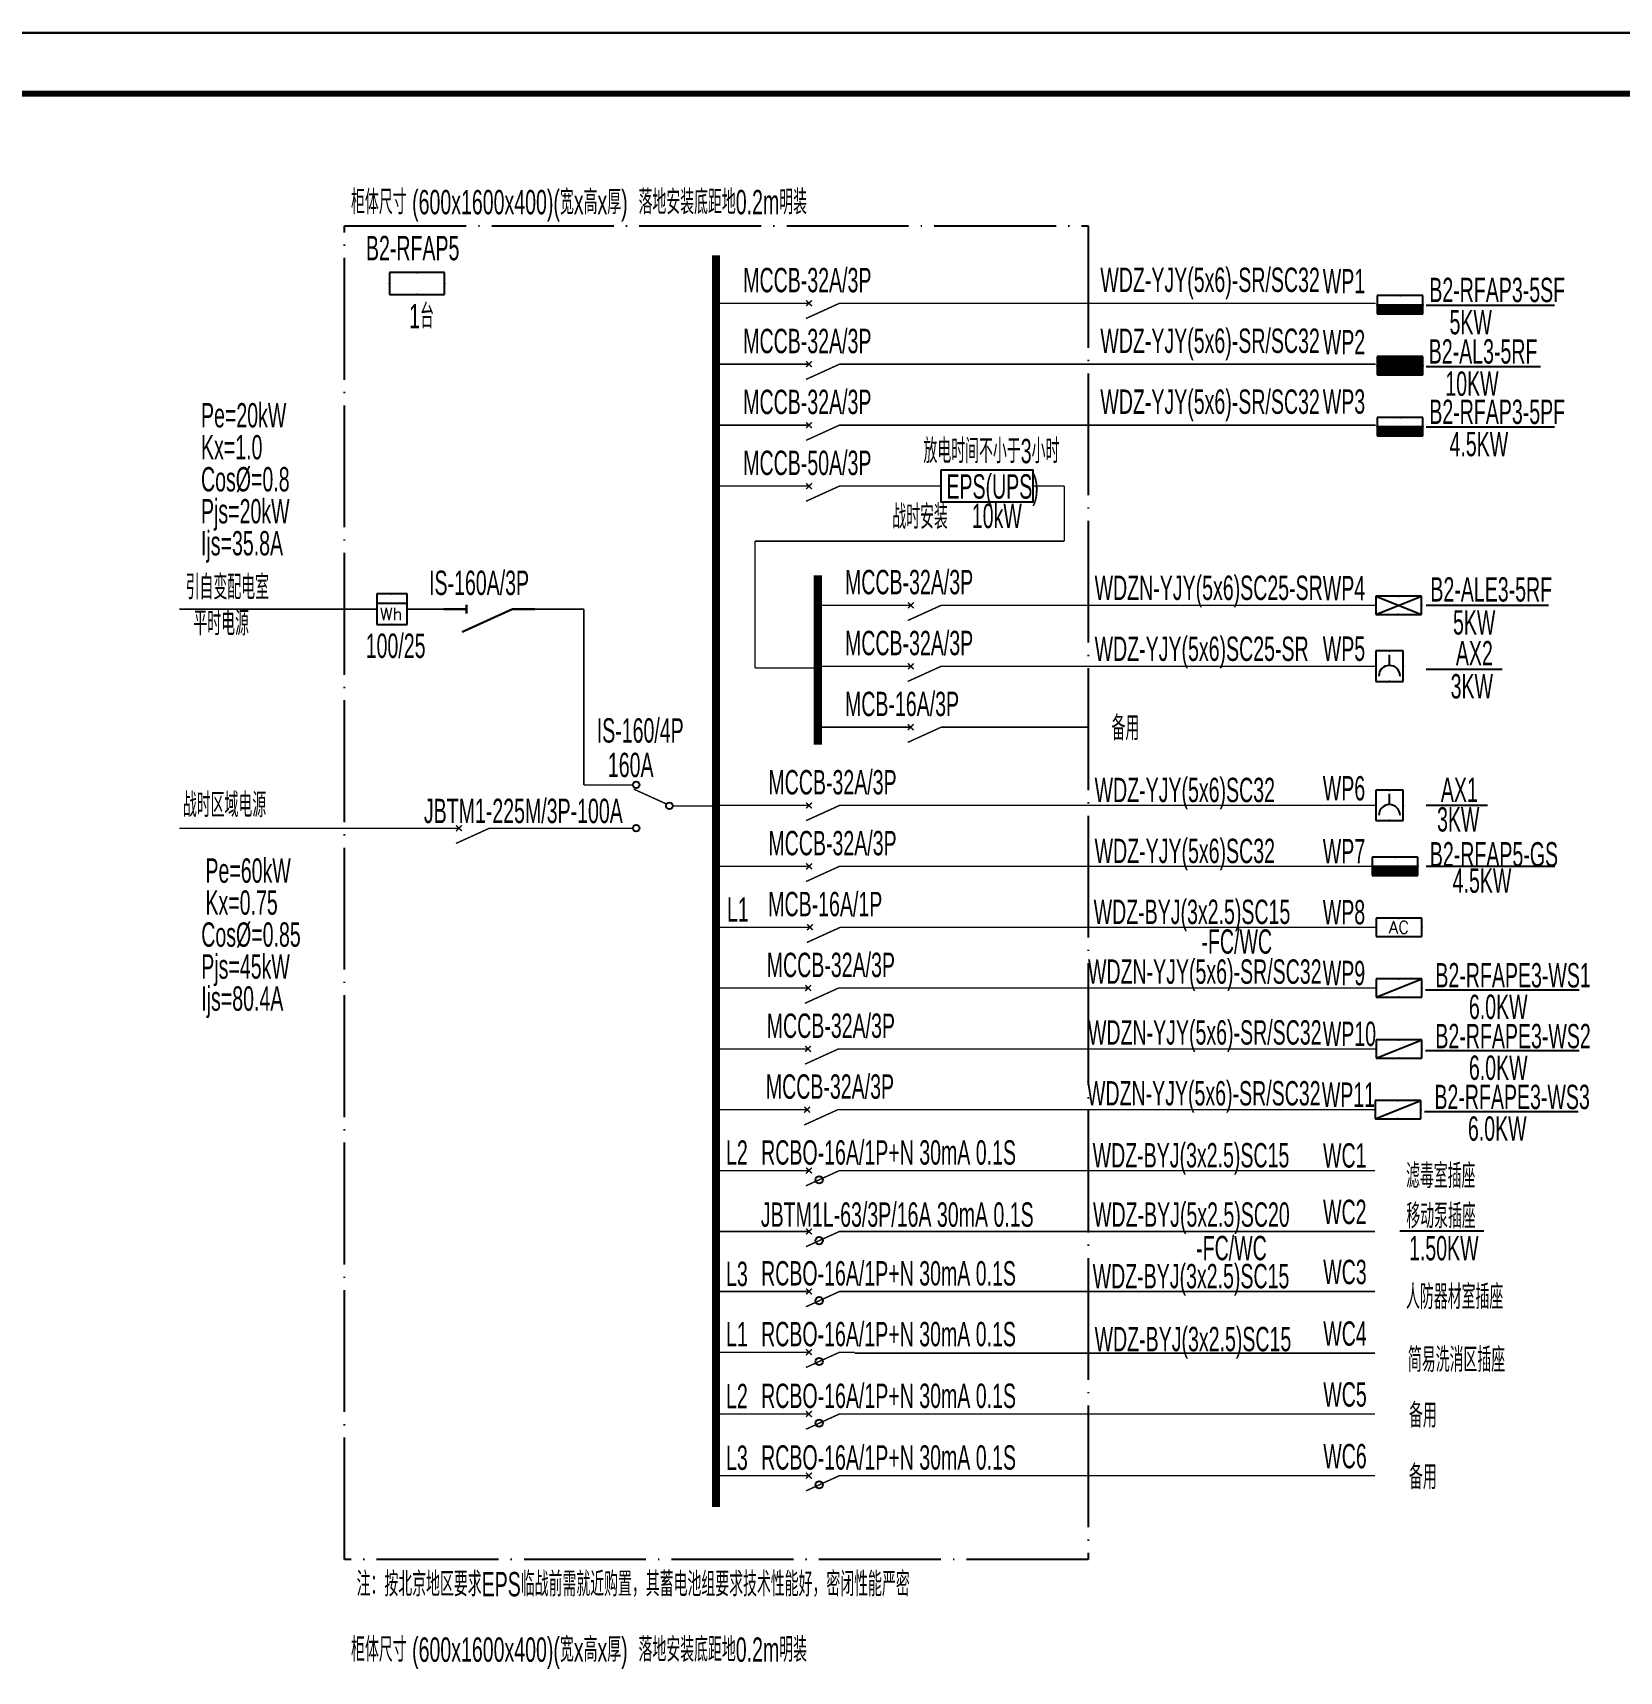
# Model space of a CAD drawing. Extents: x 776418 to 2076422, y -1170708 to 498544.
# Drawn here: x 944640 to 970677, y -841644 to -814752 of the extents above; entities that cross this region are included whole.
import ezdxf
from ezdxf.enums import TextEntityAlignment as Align

# ---------------------------------------------------------------- set-up
doc = ezdxf.new("R2010")
doc.units = 0
doc.header["$LTSCALE"] = 1000
doc.header["$MEASUREMENT"] = 0
doc.linetypes.add('DOTE', pattern=[2.42, 2, -0.2, 0.02, -0.2])
doc.layers.get('0').update_dxf_attribs({"linetype": 'CONTINUOUS'})
for name, color, linetype in [('D-TEXT', 7, 'CONTINUOUS'), ('DIM-动力', 3, 'CONTINUOUS'), ('ELEMENT', 3, 'CONTINUOUS'), ('EQUIP-动力', 3, 'CONTINUOUS'), ('EQUIP-插座', 3, 'CONTINUOUS'), ('EQUIP-照明', 3, 'CONTINUOUS'), ('EQUIP-箱柜', 3, 'CONTINUOUS'), ('TEL_TEXT', 3, 'CONTINUOUS'), ('TEL_TITLE', 7, 'CONTINUOUS'), ('WIRE-母线', 6, 'CONTINUOUS'), ('WIRE-系统', 4, 'CONTINUOUS'), ('WIRE-通讯', 4, 'CONTINUOUS')]:
    doc.layers.add(name, color=color, linetype=linetype)
doc.styles.add('_JD', font='ros.shx', dxfattribs={"width": 0.8, "bigfont": 'JD.shx'})
doc.styles.add('_TCH_LABEL', font='COMPLEX', dxfattribs={"bigfont": 'GBCBIG'})
doc.styles.add('_TEL_DIM', font='SIMPLEX', dxfattribs={"width": 0.7, "height": 3.5, "bigfont": 'HZTXT'})
doc.styles.get("Standard").update_dxf_attribs({"font": 'gbenor.shx', "bigfont": 'gbcbig.shx'})

# ---------------------------------------------------------------- blocks, each defined once
blk = doc.blocks.new('$element$00000497')
at = {"const_width": 0.0233}
for points in [[(0, 0), (0, -0.25)], [(0, -1), (0, -0.75), (-0.25, -0.2)], [(-0.047, -0.297), (0.047, -0.203)], [(-0.047, -0.203), (0.047, -0.297)]]:
    blk.add_lwpolyline(points, dxfattribs=at)
at = {"flags": 9}
blk.add_attdef('S', (0, 0), '', height=0.00000667, dxfattribs=at)
blk = doc.blocks.new('*X12')
at = {"color": 0}
for p, q in [((-250, 33), (-183, 100)), ((-250, 68), (-218, 100)), ((-247, 0), (-147, 100)), ((-212, 0), (-112, 100)), ((-177, 0), (-77, 100)), ((-141, 0), (-41, 100)), ((-106, 0), (-6, 100)), ((-71, 0), (29, 100)), ((-35, 0), (65, 100)), ((0, 0), (100, 100)), ((35, 0), (135, 100)), ((71, 0), (171, 100)), ((106, 0), (206, 100)), ((141, 0), (241, 100)), ((177, 0), (250, 73)), ((212, 0), (250, 38)), ((247, 0), (250, 3))]:
    blk.add_line(p, q, dxfattribs=at)
blk = doc.blocks.new('$equip$00001414')
for p, q in [((0.75, 0.6), (-0.75, 0.6)), ((-0.75, 0.6), (-0.75, 0)), ((0.75, 0), (0.75, 0.6)), ((-0.75, 0.3), (0.75, 0.3)), ((-0.75, 0), (0.75, 0))]:
    blk.add_line(p, q)
at = {"const_width": 0.3}
blk.add_lwpolyline([(-0.75, 0.15), (0.75, 0.15)], dxfattribs=at)
for p in [(0, 0.6), (-0.75, 0.3), (0, 0), (0.75, 0.3)]:
    blk.add_point(p)
at = {"xscale": 0.00300000000061118, "yscale": 0.00300000000061118, "zscale": 0.00300000000061118}
blk.add_blockref('*X12', (0, 0), dxfattribs=at)
at = {"style": '_TCH_LABEL', "flags": 9}
blk.add_attdef('A', (0, 0), '', height=0.00002, dxfattribs=at)
blk = doc.blocks.new('*X1')
at = {"color": 0}
for p, q in [((-250, 33), (-83, 200)), ((-250, 68), (-118, 200)), ((-250, 104), (-154, 200)), ((-250, 139), (-189, 200)), ((-250, 174), (-224, 200)), ((-247, 0), (-47, 200)), ((-212, 0), (-12, 200)), ((-177, 0), (23, 200)), ((-141, 0), (59, 200)), ((-106, 0), (94, 200)), ((-71, 0), (129, 200)), ((-35, 0), (165, 200)), ((0, 0), (200, 200)), ((35, 0), (235, 200)), ((71, 0), (250, 179)), ((106, 0), (250, 144)), ((141, 0), (250, 109)), ((177, 0), (250, 73)), ((212, 0), (250, 38)), ((247, 0), (250, 3))]:
    blk.add_line(p, q, dxfattribs=at)
blk = doc.blocks.new('$equip$00001421')
for p, q in [((0.75, 0.6), (-0.75, 0.6)), ((-0.75, 0.6), (-0.75, 0)), ((0.75, 0), (0.75, 0.6)), ((-0.75, 0), (0.75, 0))]:
    blk.add_line(p, q)
at = {"const_width": 0.6}
blk.add_lwpolyline([(-0.75, 0.3), (0.75, 0.3)], dxfattribs=at)
for p in [(0, 0.6), (-0.75, 0.3), (0, 0), (0.75, 0.3)]:
    blk.add_point(p)
at = {"xscale": 0.00300000000061118, "yscale": 0.00300000000061118, "zscale": 0.00300000000061118}
blk.add_blockref('*X1', (0, 0), dxfattribs=at)
at = {"style": '_TCH_LABEL', "flags": 9}
blk.add_attdef('A', (0, 0), '', height=0.00002, dxfattribs=at)
blk = doc.blocks.new('$equip$00001424')
for p, q in [((-0.75, 0), (0.75, 0.6)), ((-0.75, 0.6), (0.75, 0)), ((0.75, 0.6), (-0.75, 0.6)), ((-0.75, 0.6), (-0.75, 0)), ((0.75, 0), (0.75, 0.6)), ((-0.75, 0), (0.75, 0))]:
    blk.add_line(p, q)
for p in [(0, 0.6), (-0.75, 0.3), (0, 0), (0.75, 0.3)]:
    blk.add_point(p)
at = {"style": '_TCH_LABEL', "flags": 9}
blk.add_attdef('A', (0, 0), '', height=0.00002, dxfattribs=at)
blk = doc.blocks.new('$equip$00001806')
for p, q in [((0.5, 1), (-0.5, 1)), ((-0.5, 1), (-0.5, 0)), ((-0.5, 0.7), (0.5, 0.7)), ((0.5, 0), (0.5, 1)), ((-0.5, 0), (0.5, 0))]:
    blk.add_line(p, q)
for p in [(0, 1), (-0.5, 0.5), (0, 0), (0.5, 0.5)]:
    blk.add_point(p)
at = {"color": 7, "style": '_TEL_DIM'}
blk.add_attdef('$TEXT$', text='', height=0.4, dxfattribs=at).set_placement((-0.028, 0.343), align=Align.MIDDLE_CENTER)
at = {"color": 7, "style": '_TEL_DIM', "flags": 1}
blk.add_attdef('A', text='', height=0.00002, dxfattribs=at).set_placement((0, 0), align=Align.MIDDLE_CENTER)
blk = doc.blocks.new('$element$00000578')
at = {"const_width": 0.0233}
for points in [[(0, 0), (0, -0.25)], [(0, -1), (0, -0.75), (-0.25, -0.2)], [(-0.05, -0.25), (0.05, -0.25)]]:
    blk.add_lwpolyline(points, dxfattribs=at)
at = {"flags": 9}
blk.add_attdef('S', (0, 0), '', height=0.00000667, dxfattribs=at)
blk = doc.blocks.new('$equip$00001416')
for p, q in [((0.75, 0.6), (-0.75, 0.6)), ((-0.75, 0), (0.75, 0.6)), ((-0.75, 0.6), (-0.75, 0)), ((0.75, 0), (0.75, 0.6)), ((-0.75, 0), (0.75, 0))]:
    blk.add_line(p, q)
for p in [(0, 0.6), (-0.75, 0.3), (0, 0), (0.75, 0.3)]:
    blk.add_point(p)
at = {"style": '_TCH_LABEL', "flags": 9}
blk.add_attdef('A', (0, 0), '', height=0.00002, dxfattribs=at)
blk = doc.blocks.new('$equip$00001413')
for p, q in [((0.75, 0.6), (-0.75, 0.6)), ((-0.75, 0.6), (-0.75, 0)), ((0.75, 0), (0.75, 0.6)), ((-0.75, 0), (0.75, 0))]:
    blk.add_line(p, q)
for p in [(0, 0.6), (-0.75, 0.3), (0, 0), (0.75, 0.3)]:
    blk.add_point(p)
at = {"style": '_TCH_LABEL', "flags": 9}
blk.add_attdef('A', (0, 0), '', height=0.00002, dxfattribs=at)
blk = doc.blocks.new('$equip$00001251')
for p, q in [((-0.45, 1), (-0.45, 0)), ((0.45, 1), (-0.45, 1)), ((0, 0.525), (0, 0.875)), ((0.45, 0), (0.45, 1)), ((-0.45, 0), (0.45, 0))]:
    blk.add_line(p, q)
blk.add_arc((0, 0.175), 0.35, 0, 180)
at = {"layer": 'EQUIP-照明'}
for p in [(0, 1), (-0.45, 0.5), (0, 0), (0.45, 0.5)]:
    blk.add_point(p, dxfattribs=at)
at = {"layer": 'EQUIP-照明', "style": '_TCH_LABEL', "flags": 9}
blk.add_attdef('A', (0, 0), '', height=0.00002, dxfattribs=at)
blk = doc.blocks.new('$equip$00001816')
for p, q in [((0.75, 0.6), (-0.75, 0.6)), ((-0.75, 0.6), (-0.75, 0)), ((0.75, 0), (0.75, 0.6)), ((-0.75, 0), (0.75, 0))]:
    blk.add_line(p, q)
for p in [(0, 0.6), (-0.75, 0.3), (0, 0), (0.75, 0.3)]:
    blk.add_point(p)
at = {"color": 7, "style": '_TEL_DIM'}
blk.add_attdef('$TEXT$', text='', height=0.4, dxfattribs=at).set_placement((0, 0.3), align=Align.MIDDLE_CENTER)
at = {"color": 7, "style": '_TEL_DIM', "flags": 1}
blk.add_attdef('A', text='', height=0.00002, dxfattribs=at).set_placement((0, 0), align=Align.MIDDLE_CENTER)
blk = doc.blocks.new('$element$00000525')
at = {"const_width": 0.0233}
for points in [[(0, 0), (0, -0.25)], [(-0.25, -0.2), (0, -0.75), (0, -1)], [(-0.047, -0.203), (0.047, -0.297)], [(0.047, -0.203), (-0.047, -0.297)]]:
    blk.add_lwpolyline(points, dxfattribs=at)
blk.add_circle((-0.151, -0.417), 0.0615)
at = {"flags": 9}
blk.add_attdef('S', (0, 0), '', height=0.00000667, dxfattribs=at)
blk = doc.blocks.new('A$C00115E70')
at = {"layer": 'WIRE-通讯', "ltscale": 0.001}
blk.add_lwpolyline([(-84100, 59400), (0, 59400), (0, 0), (-84100, 0)], close=True, dxfattribs=at)

msp = doc.modelspace()

# ---------------------------------------------------------------- linework, layer by layer
at = {"linetype": 'DOTE'}
for p, q in [((949754, -817922), (961963, -817922)), ((949754, -839808), (949754, -817922)), ((961963, -817922), (961963, -839808)), ((961963, -839808), (949754, -839808))]:
    msp.add_line(p, q, dxfattribs=at)
for centre in [(954543, -827097), (955088, -827441), (954543, -827808)]:
    msp.add_circle(centre, 54.4)
at = {"layer": 'D-TEXT'}
for p, q in [((967510, -819221), (969617, -819221)), ((967510, -820230), (969386, -820230)), ((967510, -821221), (969617, -821221)), ((967510, -825197), (968754, -825197)), ((967510, -827428), (968517, -827428)), ((967510, -828430), (969619, -828430)), ((967495, -830458), (970019, -830458)), ((967495, -831457), (970019, -831457)), ((967479, -832456), (970004, -832456))]:
    msp.add_line(p, q, dxfattribs=at)
at = {"layer": 'D-TEXT', "color": 6}
msp.add_line((967510, -824148), (969517, -824148), dxfattribs=at)
at = {"layer": 'DIM-动力', "ltscale": 0.001}
msp.add_lwpolyline([(908843, -874152), (992943, -874152), (992943, -814752), (908843, -814752)], close=True, dxfattribs=at)
at = {"layer": 'ELEMENT'}
msp.add_lwpolyline([(959547, -821928), (961052, -821928), (961052, -822455), (959547, -822455)], close=True, dxfattribs=at)
at = {"layer": 'TEL_TEXT'}
msp.add_line((967074, -834417), (968453, -834417), dxfattribs=at)
at = {"layer": 'TEL_TITLE'}
msp.add_lwpolyline([(908843, -874152), (992943, -874152), (992943, -814752), (908843, -814752)], close=True, dxfattribs=at)
at = {"layer": 'TEL_TITLE', "const_width": 100}
msp.add_lwpolyline([(911343, -873152), (991943, -873152), (991943, -815752), (911343, -815752)], close=True, dxfattribs=at)
at = {"layer": 'WIRE-母线', "const_width": 133}
for points in [[(955854, -818405), (955854, -838949)], [(957524, -823657), (957524, -826434)]]:
    msp.add_lwpolyline(points, dxfattribs=at)
at = {"layer": 'WIRE-系统', "const_width": 23.3}
for points in [[(955854, -819192), (957130, -819192)], [(958130, -819192), (961963, -819192)], [(961963, -819192), (966681, -819192)], [(955854, -820192), (957130, -820192)], [(958130, -820192), (961963, -820192)], [(961963, -820192), (966681, -820192)], [(955854, -821192), (957130, -821192)], [(958130, -821192), (961963, -821192)], [(961963, -821192), (966681, -821192)], [(955854, -822192), (957130, -822192)], [(958130, -822192), (959547, -822192)], [(961052, -822192), (961569, -822192)], [(961569, -822192), (961569, -823096)], [(961569, -823096), (956493, -823096)], [(956493, -823096), (956493, -825179)], [(947043, -824213), (950285, -824213)], [(947043, -824213), (950285, -824213)], [(950785, -824213), (951384, -824213)], [(952884, -824213), (953684, -824213)], [(953684, -824213), (953684, -827098)], [(957524, -824149), (958800, -824149)], [(959800, -824149), (961963, -824149)], [(961963, -824149), (966681, -824149)], [(956493, -825179), (957524, -825179)], [(957524, -825149), (958800, -825149)], [(959800, -825149), (961963, -825149)], [(961963, -825149), (965307, -825149)], [(965237, -825149), (966681, -825149)], [(957524, -826149), (958800, -826149)], [(959800, -826149), (961963, -826149)], [(954244, -827098), (953684, -827098)], [(954244, -827098), (954491, -827098)], [(955045, -827412), (954505, -827167)], [(955388, -827442), (955140, -827442)], [(955388, -827442), (955854, -827442)], [(955854, -827434), (957130, -827434)], [(958130, -827434), (961963, -827434)], [(959800, -827434), (961963, -827434)], [(961963, -827433), (966681, -827433)], [(947043, -827808), (951384, -827808)], [(952384, -827808), (953684, -827808)], [(953684, -827808), (954244, -827808)], [(954244, -827808), (954491, -827808)], [(955854, -828433), (957130, -828433)], [(958130, -828433), (961963, -828433)], [(961963, -828433), (966624, -828433)], [(955838, -829433), (957145, -829433)], [(958145, -829433), (961947, -829433)], [(961947, -829433), (966687, -829433)], [(955838, -830431), (957114, -830431)], [(958114, -830431), (961947, -830431)], [(961947, -830431), (966687, -830431)], [(955838, -831430), (957114, -831430)], [(958114, -831430), (961947, -831430)], [(961947, -831430), (966687, -831430)], [(955822, -832429), (957099, -832429)], [(958099, -832429), (961932, -832429)], [(961932, -832429), (966671, -832429)], [(955823, -833427), (957129, -833427)], [(958083, -833427), (961916, -833427)], [(958129, -833427), (961932, -833427)], [(961932, -833427), (966671, -833427)], [(955823, -834426), (957129, -834426)], [(958129, -834426), (966671, -834426)], [(955823, -835412), (957129, -835412)], [(955823, -835412), (957129, -835412)], [(958129, -835412), (961932, -835412)], [(961932, -835412), (966671, -835412)], [(955823, -836411), (957129, -836411)], [(958129, -836423), (966671, -836423)], [(955823, -837423), (957129, -837423)], [(958129, -837422), (966671, -837422)], [(955823, -838436), (957129, -838436)], [(958129, -838434), (966671, -838434)]]:
    msp.add_lwpolyline(points, dxfattribs=at)

# ---------------------------------------------------------------- block references
at = {"layer": 'ELEMENT'}
for name, p, xscale, yscale, zscale, rotation in [('$element$00000497', (957130, -819192), 1000, 1000, 1000, 89.99998106746375), ('$element$00000497', (957130, -820192), 1000, 1000, 1000, 89.99998106746375), ('$element$00000497', (957130, -821192), 1000, 1000, 1000, 89.99998106746375), ('$element$00000497', (957130, -822192), 1000, 1000, 1000, 89.99998106746375), ('$element$00000578', (951384, -824213), 1500, 1500, 1500, 89.99998106746375), ('$element$00000497', (958800, -824149), 1000, 1000, 1000, 89.99998106746375), ('$element$00000497', (958800, -825149), 1000, 1000, 1000, 89.99998106746375), ('$element$00000497', (958800, -826149), 1000, 1000, 1000, 89.99998106746375), ('$element$00000497', (957130, -827434), 1000, 1000, 1000, 89.99998106746375), ('$element$00000497', (951384, -827808), 999.9899999999907, 999.9899999999907, 999.9899999999907, 89.99998106746371), ('$element$00000497', (957130, -828433), 1000, 1000, 1000, 89.99998106746375), ('$element$00000497', (957145, -829433), 1000, 1000, 1000, 89.99998106746375), ('$element$00000497', (957114, -830431), 1000, 1000, 1000, 89.99998106746375), ('$element$00000497', (957114, -831430), 1000, 1000, 1000, 89.99998106746375), ('$element$00000497', (957099, -832429), 1000, 1000, 1000, 89.99998106746375), ('$element$00000525', (957129, -833427), 1000, 1000, 1000, 89.99998106746375), ('$element$00000525', (957129, -834426), 1000, 1000, 1000, 89.99998106746375), ('$element$00000525', (957129, -835412), 1000, 1000, 1000, 89.99998106746375), ('$element$00000525', (957129, -836409), 1000, 1000, 1000, 89.99998106746375), ('$element$00000525', (957129, -837422), 1000, 1000, 1000, 89.99998106746375), ('$element$00000525', (957129, -838434), 1000, 1000, 1000, 89.99998106746375)]:
    msp.add_blockref(name, p, dxfattribs=dict(at, xscale=xscale, yscale=yscale, zscale=zscale, rotation=rotation))
at = {"layer": 'EQUIP-动力', "color": 6, "xscale": 500.0000000000001, "yscale": 500.0000000000001, "zscale": 500.0000000000001, "rotation": 359.9999810674638}
msp.add_blockref('$equip$00001806', (950535, -824463), dxfattribs=at).add_auto_attribs({'$TEXT$': 'Wh'})
at = {"layer": 'EQUIP-动力', "xscale": 500, "yscale": 500, "zscale": 500, "rotation": 0.0001919951287714742}
msp.add_blockref('$equip$00001816', (967062, -829583), dxfattribs=at).add_auto_attribs({'$TEXT$': 'AC'})
at = {"layer": 'EQUIP-插座', "xscale": 500.0000000000001, "yscale": 500.0000000000001, "zscale": 500.0000000000001, "rotation": 359.9999810674638}
for p in [(966906, -825399), (966906, -827683)]:
    msp.add_blockref('$equip$00001251', p, dxfattribs=at)
at = {"layer": 'EQUIP-箱柜', "ltscale": 0.001, "xscale": 600, "yscale": 600, "zscale": 600, "rotation": 359.9999810674638}
msp.add_blockref('$equip$00001413', (950945, -819046), dxfattribs=at)
at = {"layer": 'EQUIP-箱柜', "xscale": 500.0000000000001, "yscale": 500.0000000000001, "zscale": 500.0000000000001, "rotation": 359.9999810674638}
for name, p in [('$equip$00001414', (967080, -819366)), ('$equip$00001421', (967080, -820366)), ('$equip$00001414', (967080, -821366)), ('$equip$00001424', (967056, -824299)), ('$equip$00001414', (966999, -828583))]:
    msp.add_blockref(name, p, dxfattribs=at)
at = {"layer": 'EQUIP-箱柜', "color": 255, "ltscale": 0.001, "xscale": 500.0000000000001, "yscale": 500.0000000000001, "zscale": 500.0000000000001, "rotation": 359.9999810674638}
for p in [(967062, -830581), (967062, -831580), (967046, -832579)]:
    msp.add_blockref('$equip$00001416', p, dxfattribs=at)
at = {"layer": 'WIRE-通讯', "ltscale": 0.001}
msp.add_blockref('A$C00115E70', (992943, -874152), dxfattribs=at)

# ---------------------------------------------------------------- texts
at = {"flags": 9}
for p in [(954244, -827098), (954244, -827808)]:
    msp.add_attdef('S', p, '隔离开关', height=0.0066, rotation=90, dxfattribs=at)
at = {"layer": 'D-TEXT', "style": '_JD', "width": 0.6}
for s, p in [('柜体尺寸 (600x1600x400)(宽x高x厚)  落地安装底距地0.2m明装', (949864, -817732)), ('B2-RFAP5', (950108, -818486)), ('MCCB-32A/3P', (956300, -819011)), ('WDZ-YJY(5x6)-SR/SC32', (962161, -819007)), ('WP1', (965812, -819029)), ('B2-RFAP3-5SF', (967560, -819173)), ('1台', (950818, -819602)), ('5KW', (967892, -819702)), ('MCCB-32A/3P', (956300, -820011)), ('WDZ-YJY(5x6)-SR/SC32', (962161, -820007)), ('WP2', (965812, -820029)), ('B2-AL3-5RF', (967551, -820182)), ('10KW', (967823, -820711)), ('MCCB-32A/3P', (956300, -821011)), ('WDZ-YJY(5x6)-SR/SC32', (962161, -821007)), ('WP3', (965812, -821005)), ('Pe=20kW', (947401, -821230)), ('B2-RFAP3-5PF', (967560, -821173)), ('Kx=1.0', (947401, -821755)), ('放电时间不小于3小时', (959258, -821817)), ('4.5KW', (967892, -821702)), ('MCCB-50A/3P', (956300, -822011)), ('Cos%%C=0.8', (947401, -822280)), ('EPS(UPS)', (959635, -822399)), ('Pjs=20kW', (947401, -822805)), ('战时安装', (958746, -822896)), ('10kW', (960052, -822882)), ('Ijs=35.8A', (947401, -823330)), ('引自变配电室', (947149, -824052)), ('IS-160A/3P', (951144, -823980)), ('MCCB-32A/3P', (957970, -823968)), ('WDZN-YJY(5x6)SC25-SR', (962067, -824062)), ('WP4', (965812, -824066)), ('B2-ALE3-5RF', (967578, -824088)), ('平时电源', (947276, -824644)), ('100/25', (950104, -825013)), ('MCCB-32A/3P', (957970, -824968)), ('WDZ-YJY(5x6)SC25-SR', (962067, -825062)), ('WP5', (965812, -825061)), ('AX2', (967996, -825135)), ('3KW', (967910, -825678)), ('MCB-16A/3P', (957970, -825968)), ('IS-160/4P', (953896, -826403)), ('备用', (962345, -826364)), ('160A', (954079, -826969)), ('MCCB-32A/3P', (956713, -827253)), ('WDZ-YJY(5x6)SC32', (962067, -827380)), ('WP6', (965812, -827352)), ('AX1', (967750, -827377)), ('战时区域电源', (947103, -827627)), ('JBTM1-225M/3P-100A', (951059, -827724)), ('3KW', (967687, -827862)), ('MCCB-32A/3P', (956713, -828252)), ('WDZ-YJY(5x6)SC32', (962067, -828380)), ('WP7', (965812, -828385)), ('B2-RFAP5-GS', (967569, -828436)), ('Pe=60kW', (947474, -828703)), ('4.5KW', (967944, -828868)), ('Kx=0.75', (947474, -829228)), ('L1', (956034, -829343)), ('MCB-16A/1P', (956710, -829252)), ('WDZ-BYJ(3x2.5)SC15', (962051, -829380)), ('WP8', (965812, -829385)), ('Cos%%C=0.85', (947405, -829753)), ('-FC/WC', (963821, -829868)), ('Pjs=45kW', (947405, -830278)), ('MCCB-32A/3P', (956686, -830251)), ('WDZN-YJY(5x6)-SR/SC32', (961958, -830361)), ('WP9', (965812, -830384)), ('B2-RFAPE3-WS1', (967660, -830421)), ('Ijs=80.4A', (947405, -830803)), ('6.0KW', (968210, -830939)), ('MCCB-32A/3P', (956686, -831249)), ('WDZN-YJY(5x6)-SR/SC32', (961958, -831359)), ('WP10', (965812, -831382)), ('B2-RFAPE3-WS2', (967660, -831419)), ('6.0KW', (968210, -831938)), ('MCCB-32A/3P', (956671, -832248)), ('WDZN-YJY(5x6)-SR/SC32', (961942, -832358)), ('WP11', (965796, -832381)), ('B2-RFAPE3-WS3', (967644, -832418)), ('6.0KW', (968194, -832937)), ('L2', (956018, -833331)), ('RCBO-16A/1P+N 30mA 0.1S', (956594, -833329)), ('WDZ-BYJ(3x2.5)SC15', (962035, -833375)), ('WC1', (965816, -833378)), ('滤毒室插座', (967178, -833715)), ('WC2', (965816, -834305)), ('JBTM1L-63/3P/16A 30mA 0.1S', (956589, -834349)), ('WDZ-BYJ(5x2.5)SC20', (962041, -834349)), ('移动泵插座', (967183, -834374)), ('-FC/WC', (963734, -834898)), ('1.50KW', (967227, -834900)), ('L3', (956018, -835322)), ('RCBO-16A/1P+N 30mA 0.1S', (956593, -835313)), ('WDZ-BYJ(3x2.5)SC15', (962035, -835359)), ('WC3', (965819, -835291)), ('人防器材室插座', (967178, -835700)), ('L1', (956018, -836314)), ('RCBO-16A/1P+N 30mA 0.1S', (956593, -836310)), ('WDZ-BYJ(3x2.5)SC15', (962067, -836392)), ('WC4', (965820, -836302)), ('简易洗消区插座', (967209, -836733)), ('L2', (956018, -837327)), ('RCBO-16A/1P+N 30mA 0.1S', (956594, -837323)), ('WC5', (965820, -837301)), ('备用', (967227, -837645)), ('L3', (956018, -838339)), ('RCBO-16A/1P+N 30mA 0.1S', (956594, -838335)), ('WC6', (965820, -838313)), ('备用', (967227, -838658)), ('注：按北京地区要求EPS临战前需就近购置，其蓄电池组要求技术性能好，密闭性能严密', (949955, -840415)), ('柜体尺寸 (600x1600x400)(宽x高x厚)  落地安装底距地0.2m明装', (949864, -841489))]:
    msp.add_text(s, height=400, rotation=360, dxfattribs=at).set_placement(p)
at = {"layer": 'D-TEXT', "color": 6, "style": '_JD', "width": 0.6}
msp.add_text('5KW', height=400, rotation=360, dxfattribs=at).set_placement((967949, -824629))

doc.saveas('drawing.dxf')
